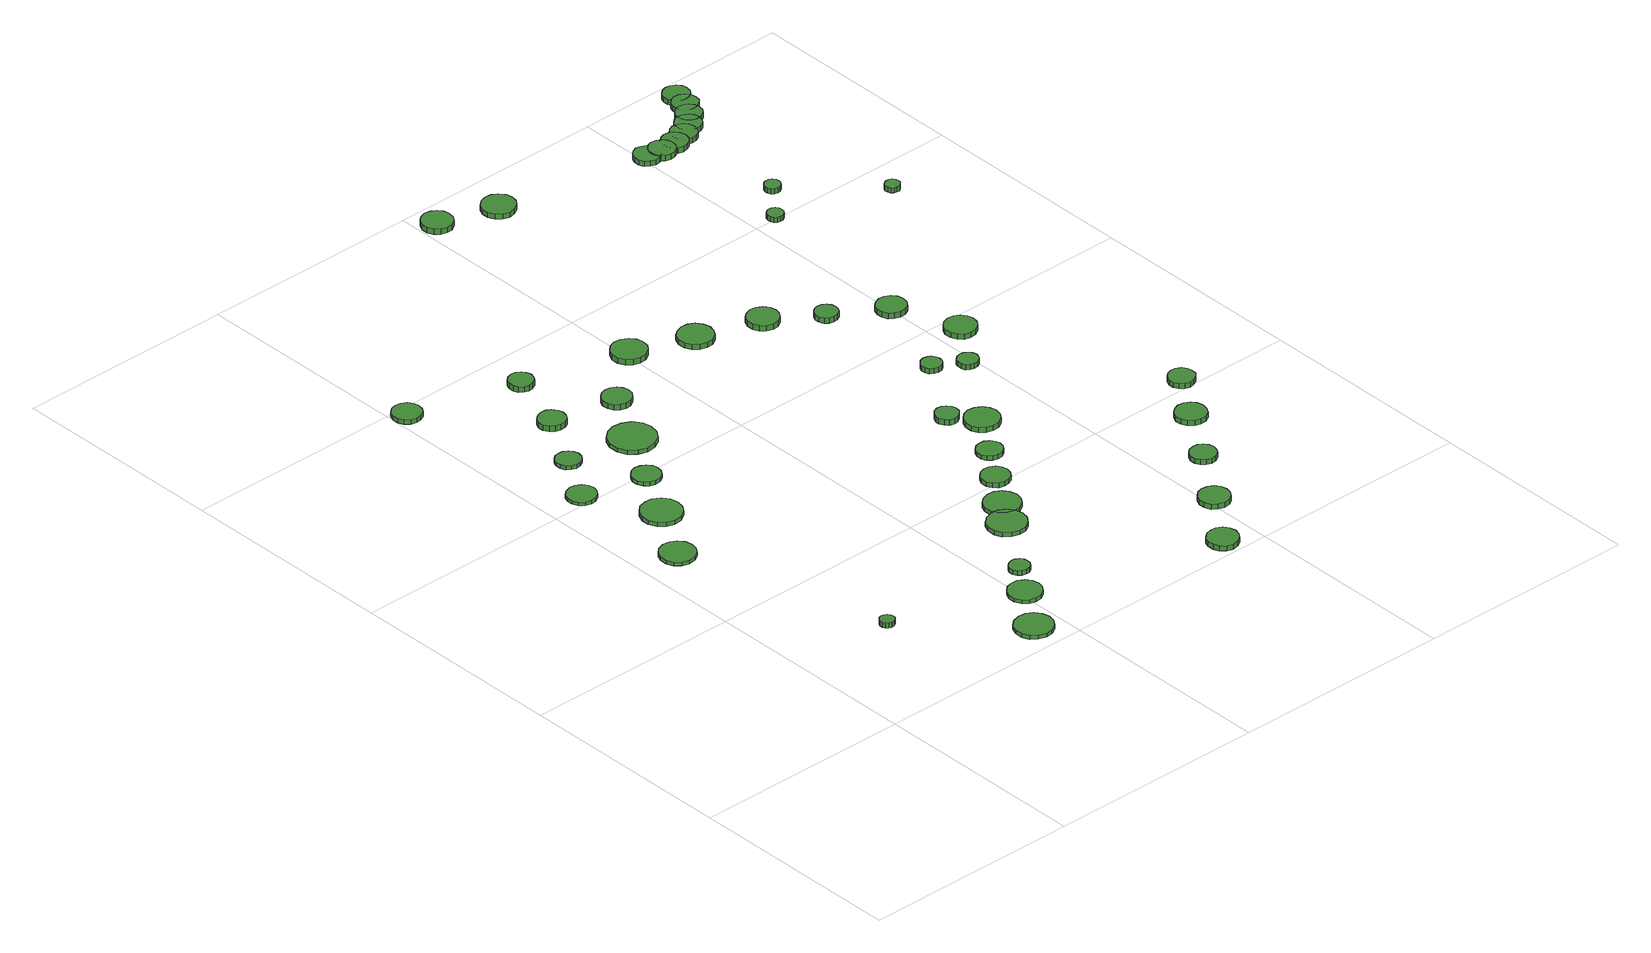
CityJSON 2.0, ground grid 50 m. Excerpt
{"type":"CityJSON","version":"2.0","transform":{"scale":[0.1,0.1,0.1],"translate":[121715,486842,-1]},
"CityObjects":{
"tree1":{"type":"SolitaryVegetationObject","geometry":[{"type":"MultiSurface","lod":"1","boundaries":[[[0,1,2,3,4,5,6,7,8,9,10,11,12,13,14]],[[15,16,17,18,19,20,21,22,23,24,25,26,27,28,29]],[[0,29,28,1]],[[1,28,27,2]],[[2,27,26,3]],[[3,26,25,4]],[[4,25,24,5]],[[5,24,23,6]],[[6,23,22,7]],[[7,22,21,8]],[[8,21,20,9]],[[9,20,19,10]],[[10,19,18,11]],[[11,18,17,12]],[[12,17,16,13]],[[13,16,15,14]],[[14,15,29,0]]]}]},
"tree2":{"type":"SolitaryVegetationObject","geometry":[{"type":"MultiSurface","lod":"1","boundaries":[[[30,31,32,33,34,35,36,37,38,39,40,41,42,43,44]],[[45,46,47,48,49,50,51,52,53,54,55,56,57,58,59]],[[30,59,58,31]],[[31,58,57,32]],[[32,57,56,33]],[[33,56,55,34]],[[34,55,54,35]],[[35,54,53,36]],[[36,53,52,37]],[[37,52,51,38]],[[38,51,50,39]],[[39,50,49,40]],[[40,49,48,41]],[[41,48,47,42]],[[42,47,46,43]],[[43,46,45,44]],[[44,45,59,30]]]}]},
"tree3":{"type":"SolitaryVegetationObject","geometry":[{"type":"MultiSurface","lod":"1","boundaries":[[[60,61,62,63,64,65,66,67,68,69,70,71,72,73,74]],[[75,76,77,78,79,80,81,82,83,84,85,86,87,88,89]],[[60,89,88,61]],[[61,88,87,62]],[[62,87,86,63]],[[63,86,85,64]],[[64,85,84,65]],[[65,84,83,66]],[[66,83,82,67]],[[67,82,81,68]],[[68,81,80,69]],[[69,80,79,70]],[[70,79,78,71]],[[71,78,77,72]],[[72,77,76,73]],[[73,76,75,74]],[[74,75,89,60]]]}]},
"tree4":{"type":"SolitaryVegetationObject","geometry":[{"type":"MultiSurface","lod":"1","boundaries":[[[90,91,92,93,94,95,96,97,98,99,100,101,102,103,104]],[[105,106,107,108,109,110,111,112,113,114,115,116,117,118,119]],[[90,119,118,91]],[[91,118,117,92]],[[92,117,116,93]],[[93,116,115,94]],[[94,115,114,95]],[[95,114,113,96]],[[96,113,112,97]],[[97,112,111,98]],[[98,111,110,99]],[[99,110,109,100]],[[100,109,108,101]],[[101,108,107,102]],[[102,107,106,103]],[[103,106,105,104]],[[104,105,119,90]]]}]},
"tree5":{"type":"SolitaryVegetationObject","geometry":[{"type":"MultiSurface","lod":"1","boundaries":[[[120,121,122,123,124,125,126,127,128,129,130,131,132,133,134]],[[135,136,137,138,139,140,141,142,143,144,145,146,147,148,149]],[[120,149,148,121]],[[121,148,147,122]],[[122,147,146,123]],[[123,146,145,124]],[[124,145,144,125]],[[125,144,143,126]],[[126,143,142,127]],[[127,142,141,128]],[[128,141,140,129]],[[129,140,139,130]],[[130,139,138,131]],[[131,138,137,132]],[[132,137,136,133]],[[133,136,135,134]],[[134,135,149,120]]]}]},
"tree6":{"type":"SolitaryVegetationObject","geometry":[{"type":"MultiSurface","lod":"1","boundaries":[[[150,151,152,153,154,155,156,157,158,159,160,161,162,163,164]],[[165,166,167,168,169,170,171,172,173,174,175,176,177,178,179]],[[150,179,178,151]],[[151,178,177,152]],[[152,177,176,153]],[[153,176,175,154]],[[154,175,174,155]],[[155,174,173,156]],[[156,173,172,157]],[[157,172,171,158]],[[158,171,170,159]],[[159,170,169,160]],[[160,169,168,161]],[[161,168,167,162]],[[162,167,166,163]],[[163,166,165,164]],[[164,165,179,150]]]}]},
"tree7":{"type":"SolitaryVegetationObject","geometry":[{"type":"MultiSurface","lod":"1","boundaries":[[[180,181,182,183,184,185,186,187,188,189,190,191,192,193,194]],[[195,196,197,198,199,200,201,202,203,204,205,206,207,208,209]],[[180,209,208,181]],[[181,208,207,182]],[[182,207,206,183]],[[183,206,205,184]],[[184,205,204,185]],[[185,204,203,186]],[[186,203,202,187]],[[187,202,201,188]],[[188,201,200,189]],[[189,200,199,190]],[[190,199,198,191]],[[191,198,197,192]],[[192,197,196,193]],[[193,196,195,194]],[[194,195,209,180]]]}]},
"tree8":{"type":"SolitaryVegetationObject","geometry":[{"type":"MultiSurface","lod":"1","boundaries":[[[210,211,212,213,214,215,216,217,218,219,220,221,222,223,224]],[[225,226,227,228,229,230,231,232,233,234,235,236,237,238,239]],[[210,239,238,211]],[[211,238,237,212]],[[212,237,236,213]],[[213,236,235,214]],[[214,235,234,215]],[[215,234,233,216]],[[216,233,232,217]],[[217,232,231,218]],[[218,231,230,219]],[[219,230,229,220]],[[220,229,228,221]],[[221,228,227,222]],[[222,227,226,223]],[[223,226,225,224]],[[224,225,239,210]]]}]},
"tree9":{"type":"SolitaryVegetationObject","geometry":[{"type":"MultiSurface","lod":"1","boundaries":[[[240,241,242,243,244,245,246,247,248,249,250,251,252,253,254]],[[255,256,257,258,259,260,261,262,263,264,265,266,267,268,269]],[[240,269,268,241]],[[241,268,267,242]],[[242,267,266,243]],[[243,266,265,244]],[[244,265,264,245]],[[245,264,263,246]],[[246,263,262,247]],[[247,262,261,248]],[[248,261,260,249]],[[249,260,259,250]],[[250,259,258,251]],[[251,258,257,252]],[[252,257,256,253]],[[253,256,255,254]],[[254,255,269,240]]]}]},
"tree10":{"type":"SolitaryVegetationObject","geometry":[{"type":"MultiSurface","lod":"1","boundaries":[[[270,271,272,273,274,275,276,277,278,279,280,281,282,283,284]],[[285,286,287,288,289,290,291,292,293,294,295,296,297,298,299]],[[270,299,298,271]],[[271,298,297,272]],[[272,297,296,273]],[[273,296,295,274]],[[274,295,294,275]],[[275,294,293,276]],[[276,293,292,277]],[[277,292,291,278]],[[278,291,290,279]],[[279,290,289,280]],[[280,289,288,281]],[[281,288,287,282]],[[282,287,286,283]],[[283,286,285,284]],[[284,285,299,270]]]}]},
"tree11":{"type":"SolitaryVegetationObject","geometry":[{"type":"MultiSurface","lod":"1","boundaries":[[[300,301,302,303,304,305,306,307,308,309,310,311,312,313,314]],[[315,316,317,318,319,320,321,322,323,324,325,326,327,328,329]],[[300,329,328,301]],[[301,328,327,302]],[[302,327,326,303]],[[303,326,325,304]],[[304,325,324,305]],[[305,324,323,306]],[[306,323,322,307]],[[307,322,321,308]],[[308,321,320,309]],[[309,320,319,310]],[[310,319,318,311]],[[311,318,317,312]],[[312,317,316,313]],[[313,316,315,314]],[[314,315,329,300]]]}]},
"tree12":{"type":"SolitaryVegetationObject","geometry":[{"type":"MultiSurface","lod":"1","boundaries":[[[330,331,332,333,334,335,336,337,338,339,340,341,342,343,344]],[[345,346,347,348,349,350,351,352,353,354,355,356,357,358,359]],[[330,359,358,331]],[[331,358,357,332]],[[332,357,356,333]],[[333,356,355,334]],[[334,355,354,335]],[[335,354,353,336]],[[336,353,352,337]],[[337,352,351,338]],[[338,351,350,339]],[[339,350,349,340]],[[340,349,348,341]],[[341,348,347,342]],[[342,347,346,343]],[[343,346,345,344]],[[344,345,359,330]]]}]},
"tree13":{"type":"SolitaryVegetationObject","geometry":[{"type":"MultiSurface","lod":"1","boundaries":[[[360,361,362,363,364,365,366,367,368,369,370,371,372,373,374]],[[375,376,377,378,379,380,381,382,383,384,385,386,387,388,389]],[[360,389,388,361]],[[361,388,387,362]],[[362,387,386,363]],[[363,386,385,364]],[[364,385,384,365]],[[365,384,383,366]],[[366,383,382,367]],[[367,382,381,368]],[[368,381,380,369]],[[369,380,379,370]],[[370,379,378,371]],[[371,378,377,372]],[[372,377,376,373]],[[373,376,375,374]],[[374,375,389,360]]]}]},
"tree14":{"type":"SolitaryVegetationObject","geometry":[{"type":"MultiSurface","lod":"1","boundaries":[[[390,391,392,393,394,395,396,397,398,399,400,401,402,403,404]],[[405,406,407,408,409,410,411,412,413,414,415,416,417,418,419]],[[390,419,418,391]],[[391,418,417,392]],[[392,417,416,393]],[[393,416,415,394]],[[394,415,414,395]],[[395,414,413,396]],[[396,413,412,397]],[[397,412,411,398]],[[398,411,410,399]],[[399,410,409,400]],[[400,409,408,401]],[[401,408,407,402]],[[402,407,406,403]],[[403,406,405,404]],[[404,405,419,390]]]}]},
"tree15":{"type":"SolitaryVegetationObject","geometry":[{"type":"MultiSurface","lod":"1","boundaries":[[[420,421,422,423,424,425,426,427,428,429,430,431,432,433,434]],[[435,436,437,438,439,440,441,442,443,444,445,446,447,448,449]],[[420,449,448,421]],[[421,448,447,422]],[[422,447,446,423]],[[423,446,445,424]],[[424,445,444,425]],[[425,444,443,426]],[[426,443,442,427]],[[427,442,441,428]],[[428,441,440,429]],[[429,440,439,430]],[[430,439,438,431]],[[431,438,437,432]],[[432,437,436,433]],[[433,436,435,434]],[[434,435,449,420]]]}]},
"tree16":{"type":"SolitaryVegetationObject","geometry":[{"type":"MultiSurface","lod":"1","boundaries":[[[450,451,452,453,454,455,456,457,458,459,460,461,462,463,464]],[[465,466,467,468,469,470,471,472,473,474,475,476,477,478,479]],[[450,479,478,451]],[[451,478,477,452]],[[452,477,476,453]],[[453,476,475,454]],[[454,475,474,455]],[[455,474,473,456]],[[456,473,472,457]],[[457,472,471,458]],[[458,471,470,459]],[[459,470,469,460]],[[460,469,468,461]],[[461,468,467,462]],[[462,467,466,463]],[[463,466,465,464]],[[464,465,479,450]]]}]},
"tree17":{"type":"SolitaryVegetationObject","geometry":[{"type":"MultiSurface","lod":"1","boundaries":[[[480,481,482,483,484,485,486,487,488,489,490,491,492,493,494]],[[495,496,497,498,499,500,501,502,503,504,505,506,507,508,509]],[[480,509,508,481]],[[481,508,507,482]],[[482,507,506,483]],[[483,506,505,484]],[[484,505,504,485]],[[485,504,503,486]],[[486,503,502,487]],[[487,502,501,488]],[[488,501,500,489]],[[489,500,499,490]],[[490,499,498,491]],[[491,498,497,492]],[[492,497,496,493]],[[493,496,495,494]],[[494,495,509,480]]]}]},
"tree18":{"type":"SolitaryVegetationObject","geometry":[{"type":"MultiSurface","lod":"1","boundaries":[[[510,511,512,513,514,515,516,517,518,519,520,521,522,523,524]],[[525,526,527,528,529,530,531,532,533,534,535,536,537,538,539]],[[510,539,538,511]],[[511,538,537,512]],[[512,537,536,513]],[[513,536,535,514]],[[514,535,534,515]],[[515,534,533,516]],[[516,533,532,517]],[[517,532,531,518]],[[518,531,530,519]],[[519,530,529,520]],[[520,529,528,521]],[[521,528,527,522]],[[522,527,526,523]],[[523,526,525,524]],[[524,525,539,510]]]}]},
"tree19":{"type":"SolitaryVegetationObject","geometry":[{"type":"MultiSurface","lod":"1","boundaries":[[[540,541,542,543,544,545,546,547,548,549,550,551,552,553,554]],[[555,556,557,558,559,560,561,562,563,564,565,566,567,568,569]],[[540,569,568,541]],[[541,568,567,542]],[[542,567,566,543]],[[543,566,565,544]],[[544,565,564,545]],[[545,564,563,546]],[[546,563,562,547]],[[547,562,561,548]],[[548,561,560,549]],[[549,560,559,550]],[[550,559,558,551]],[[551,558,557,552]],[[552,557,556,553]],[[553,556,555,554]],[[554,555,569,540]]]}]},
"tree20":{"type":"SolitaryVegetationObject","geometry":[{"type":"MultiSurface","lod":"1","boundaries":[[[570,571,572,573,574,575,576,577,578,579,580,581,582,583,584]],[[585,586,587,588,589,590,591,592,593,594,595,596,597,598,599]],[[570,599,598,571]],[[571,598,597,572]],[[572,597,596,573]],[[573,596,595,574]],[[574,595,594,575]],[[575,594,593,576]],[[576,593,592,577]],[[577,592,591,578]],[[578,591,590,579]],[[579,590,589,580]],[[580,589,588,581]],[[581,588,587,582]],[[582,587,586,583]],[[583,586,585,584]],[[584,585,599,570]]]}]},
"tree21":{"type":"SolitaryVegetationObject","geometry":[{"type":"MultiSurface","lod":"1","boundaries":[[[600,601,602,603,604,605,606,607,608,609,610,611,612,613,614]],[[615,616,617,618,619,620,621,622,623,624,625,626,627,628,629]],[[600,629,628,601]],[[601,628,627,602]],[[602,627,626,603]],[[603,626,625,604]],[[604,625,624,605]],[[605,624,623,606]],[[606,623,622,607]],[[607,622,621,608]],[[608,621,620,609]],[[609,620,619,610]],[[610,619,618,611]],[[611,618,617,612]],[[612,617,616,613]],[[613,616,615,614]],[[614,615,629,600]]]}]},
"tree22":{"type":"SolitaryVegetationObject","geometry":[{"type":"MultiSurface","lod":"1","boundaries":[[[630,631,632,633,634,635,636,637,638,639,640,641,642,643,644]],[[645,646,647,648,649,650,651,652,653,654,655,656,657,658,659]],[[630,659,658,631]],[[631,658,657,632]],[[632,657,656,633]],[[633,656,655,634]],[[634,655,654,635]],[[635,654,653,636]],[[636,653,652,637]],[[637,652,651,638]],[[638,651,650,639]],[[639,650,649,640]],[[640,649,648,641]],[[641,648,647,642]],[[642,647,646,643]],[[643,646,645,644]],[[644,645,659,630]]]}]},
"tree23":{"type":"SolitaryVegetationObject","geometry":[{"type":"MultiSurface","lod":"1","boundaries":[[[660,661,662,663,664,665,666,667,668,669,670,671,672,673,674]],[[675,676,677,678,679,680,681,682,683,684,685,686,687,688,689]],[[660,689,688,661]],[[661,688,687,662]],[[662,687,686,663]],[[663,686,685,664]],[[664,685,684,665]],[[665,684,683,666]],[[666,683,682,667]],[[667,682,681,668]],[[668,681,680,669]],[[669,680,679,670]],[[670,679,678,671]],[[671,678,677,672]],[[672,677,676,673]],[[673,676,675,674]],[[674,675,689,660]]]}]},
"tree24":{"type":"SolitaryVegetationObject","geometry":[{"type":"MultiSurface","lod":"1","boundaries":[[[690,691,692,693,694,695,696,697,698,699,700,701,702,703,704]],[[705,706,707,708,709,710,711,712,713,714,715,716,717,718,719]],[[690,719,718,691]],[[691,718,717,692]],[[692,717,716,693]],[[693,716,715,694]],[[694,715,714,695]],[[695,714,713,696]],[[696,713,712,697]],[[697,712,711,698]],[[698,711,710,699]],[[699,710,709,700]],[[700,709,708,701]],[[701,708,707,702]],[[702,707,706,703]],[[703,706,705,704]],[[704,705,719,690]]]}]},
"tree25":{"type":"SolitaryVegetationObject","geometry":[{"type":"MultiSurface","lod":"1","boundaries":[[[720,721,722,723,724,725,726,727,728,729,730,731,732,733,734]],[[735,736,737,738,739,740,741,742,743,744,745,746,747,748,749]],[[720,749,748,721]],[[721,748,747,722]],[[722,747,746,723]],[[723,746,745,724]],[[724,745,744,725]],[[725,744,743,726]],[[726,743,742,727]],[[727,742,741,728]],[[728,741,740,729]],[[729,740,739,730]],[[730,739,738,731]],[[731,738,737,732]],[[732,737,736,733]],[[733,736,735,734]],[[734,735,749,720]]]}]},
"tree26":{"type":"SolitaryVegetationObject","geometry":[{"type":"MultiSurface","lod":"1","boundaries":[[[750,751,752,753,754,755,756,757,758,759,760,761,762,763,764]],[[765,766,767,768,769,770,771,772,773,774,775,776,777,778,779]],[[750,779,778,751]],[[751,778,777,752]],[[752,777,776,753]],[[753,776,775,754]],[[754,775,774,755]],[[755,774,773,756]],[[756,773,772,757]],[[757,772,771,758]],[[758,771,770,759]],[[759,770,769,760]],[[760,769,768,761]],[[761,768,767,762]],[[762,767,766,763]],[[763,766,765,764]],[[764,765,779,750]]]}]},
"tree27":{"type":"SolitaryVegetationObject","geometry":[{"type":"MultiSurface","lod":"1","boundaries":[[[780,781,782,783,784,785,786,787,788,789,790,791,792,793,794]],[[795,796,797,798,799,800,801,802,803,804,805,806,807,808,809]],[[780,809,808,781]],[[781,808,807,782]],[[782,807,806,783]],[[783,806,805,784]],[[784,805,804,785]],[[785,804,803,786]],[[786,803,802,787]],[[787,802,801,788]],[[788,801,800,789]],[[789,800,799,790]],[[790,799,798,791]],[[791,798,797,792]],[[792,797,796,793]],[[793,796,795,794]],[[794,795,809,780]]]}]},
"tree28":{"type":"SolitaryVegetationObject","geometry":[{"type":"MultiSurface","lod":"1","boundaries":[[[810,811,812,813,814,815,816,817,818,819,820,821,822,823,824]],[[825,826,827,828,829,830,831,832,833,834,835,836,837,838,839]],[[810,839,838,811]],[[811,838,837,812]],[[812,837,836,813]],[[813,836,835,814]],[[814,835,834,815]],[[815,834,833,816]],[[816,833,832,817]],[[817,832,831,818]],[[818,831,830,819]],[[819,830,829,820]],[[820,829,828,821]],[[821,828,827,822]],[[822,827,826,823]],[[823,826,825,824]],[[824,825,839,810]]]}]},
"tree29":{"type":"SolitaryVegetationObject","geometry":[{"type":"MultiSurface","lod":"1","boundaries":[[[840,841,842,843,844,845,846,847,848,849,850,851,852,853,854]],[[855,856,857,858,859,860,861,862,863,864,865,866,867,868,869]],[[840,869,868,841]],[[841,868,867,842]],[[842,867,866,843]],[[843,866,865,844]],[[844,865,864,845]],[[845,864,863,846]],[[846,863,862,847]],[[847,862,861,848]],[[848,861,860,849]],[[849,860,859,850]],[[850,859,858,851]],[[851,858,857,852]],[[852,857,856,853]],[[853,856,855,854]],[[854,855,869,840]]]}]},
"tree30":{"type":"SolitaryVegetationObject","geometry":[{"type":"MultiSurface","lod":"1","boundaries":[[[870,871,872,873,874,875,876,877,878,879,880,881,882,883,884]],[[885,886,887,888,889,890,891,892,893,894,895,896,897,898,899]],[[870,899,898,871]],[[871,898,897,872]],[[872,897,896,873]],[[873,896,895,874]],[[874,895,894,875]],[[875,894,893,876]],[[876,893,892,877]],[[877,892,891,878]],[[878,891,890,879]],[[879,890,889,880]],[[880,889,888,881]],[[881,888,887,882]],[[882,887,886,883]],[[883,886,885,884]],[[884,885,899,870]]]}]},
"tree31":{"type":"SolitaryVegetationObject","geometry":[{"type":"MultiSurface","lod":"1","boundaries":[[[900,901,902,903,904,905,906,907,908,909,910,911,912,913,914]],[[915,916,917,918,919,920,921,922,923,924,925,926,927,928,929]],[[900,929,928,901]],[[901,928,927,902]],[[902,927,926,903]],[[903,926,925,904]],[[904,925,924,905]],[[905,924,923,906]],[[906,923,922,907]],[[907,922,921,908]],[[908,921,920,909]],[[909,920,919,910]],[[910,919,918,911]],[[911,918,917,912]],[[912,917,916,913]],[[913,916,915,914]],[[914,915,929,900]]]}]},
"tree32":{"type":"SolitaryVegetationObject","geometry":[{"type":"MultiSurface","lod":"1","boundaries":[[[930,931,932,933,934,935,936,937,938,939,940,941,942,943,944]],[[945,946,947,948,949,950,951,952,953,954,955,956,957,958,959]],[[930,959,958,931]],[[931,958,957,932]],[[932,957,956,933]],[[933,956,955,934]],[[934,955,954,935]],[[935,954,953,936]],[[936,953,952,937]],[[937,952,951,938]],[[938,951,950,939]],[[939,950,949,940]],[[940,949,948,941]],[[941,948,947,942]],[[942,947,946,943]],[[943,946,945,944]],[[944,945,959,930]]]}]},
"tree33":{"type":"SolitaryVegetationObject","geometry":[{"type":"MultiSurface","lod":"1","boundaries":[[[960,961,962,963,964,965,966,967,968,969,970,971,972,973,974]],[[975,976,977,978,979,980,981,982,983,984,985,986,987,988,989]],[[960,989,988,961]],[[961,988,987,962]],[[962,987,986,963]],[[963,986,985,964]],[[964,985,984,965]],[[965,984,983,966]],[[966,983,982,967]],[[967,982,981,968]],[[968,981,980,969]],[[969,980,979,970]],[[970,979,978,971]],[[971,978,977,972]],[[972,977,976,973]],[[973,976,975,974]],[[974,975,989,960]]]}]},
"tree34":{"type":"SolitaryVegetationObject","geometry":[{"type":"MultiSurface","lod":"1","boundaries":[[[990,991,992,993,994,995,996,997,998,999,1000,1001,1002,1003,1004]],[[1005,1006,1007,1008,1009,1010,1011,1012,1013,1014,1015,1016,1017,1018,1019]],[[990,1019,1018,991]],[[991,1018,1017,992]],[[992,1017,1016,993]],[[993,1016,1015,994]],[[994,1015,1014,995]],[[995,1014,1013,996]],[[996,1013,1012,997]],[[997,1012,1011,998]],[[998,1011,1010,999]],[[999,1010,1009,1000]],[[1000,1009,1008,1001]],[[1001,1008,1007,1002]],[[1002,1007,1006,1003]],[[1003,1006,1005,1004]],[[1004,1005,1019,990]]]}]},
"tree35":{"type":"SolitaryVegetationObject","geometry":[{"type":"MultiSurface","lod":"1","boundaries":[[[1020,1021,1022,1023,1024,1025,1026,1027,1028,1029,1030,1031,1032,1033,1034]],[[1035,1036,1037,1038,1039,1040,1041,1042,1043,1044,1045,1046,1047,1048,1049]],[[1020,1049,1048,1021]],[[1021,1048,1047,1022]],[[1022,1047,1046,1023]],[[1023,1046,1045,1024]],[[1024,1045,1044,1025]],[[1025,1044,1043,1026]],[[1026,1043,1042,1027]],[[1027,1042,1041,1028]],[[1028,1041,1040,1029]],[[1029,1040,1039,1030]],[[1030,1039,1038,1031]],[[1031,1038,1037,1032]],[[1032,1037,1036,1033]],[[1033,1036,1035,1034]],[[1034,1035,1049,1020]]]}]},
"tree36":{"type":"SolitaryVegetationObject","geometry":[{"type":"MultiSurface","lod":"1","boundaries":[[[1050,1051,1052,1053,1054,1055,1056,1057,1058,1059,1060,1061,1062,1063,1064]],[[1065,1066,1067,1068,1069,1070,1071,1072,1073,1074,1075,1076,1077,1078,1079]],[[1050,1079,1078,1051]],[[1051,1078,1077,1052]],[[1052,1077,1076,1053]],[[1053,1076,1075,1054]],[[1054,1075,1074,1055]],[[1055,1074,1073,1056]],[[1056,1073,1072,1057]],[[1057,1072,1071,1058]],[[1058,1071,1070,1059]],[[1059,1070,1069,1060]],[[1060,1069,1068,1061]],[[1061,1068,1067,1062]],[[1062,1067,1066,1063]],[[1063,1066,1065,1064]],[[1064,1065,1079,1050]]]}]},
"tree37":{"type":"SolitaryVegetationObject","geometry":[{"type":"MultiSurface","lod":"1","boundaries":[[[1080,1081,1082,1083,1084,1085,1086,1087,1088,1089,1090,1091,1092,1093,1094]],[[1095,1096,1097,1098,1099,1100,1101,1102,1103,1104,1105,1106,1107,1108,1109]],[[1080,1109,1108,1081]],[[1081,1108,1107,1082]],[[1082,1107,1106,1083]],[[1083,1106,1105,1084]],[[1084,1105,1104,1085]],[[1085,1104,1103,1086]],[[1086,1103,1102,1087]],[[1087,1102,1101,1088]],[[1088,1101,1100,1089]],[[1089,1100,1099,1090]],[[1090,1099,1098,1091]],[[1091,1098,1097,1092]],[[1092,1097,1096,1093]],[[1093,1096,1095,1094]],[[1094,1095,1109,1080]]]}]},
"tree38":{"type":"SolitaryVegetationObject","geometry":[{"type":"MultiSurface","lod":"1","boundaries":[[[1110,1111,1112,1113,1114,1115,1116,1117,1118,1119,1120,1121,1122,1123,1124]],[[1125,1126,1127,1128,1129,1130,1131,1132,1133,1134,1135,1136,1137,1138,1139]],[[1110,1139,1138,1111]],[[1111,1138,1137,1112]],[[1112,1137,1136,1113]],[[1113,1136,1135,1114]],[[1114,1135,1134,1115]],[[1115,1134,1133,1116]],[[1116,1133,1132,1117]],[[1117,1132,1131,1118]],[[1118,1131,1130,1119]],[[1119,1130,1129,1120]],[[1120,1129,1128,1121]],[[1121,1128,1127,1122]],[[1122,1127,1126,1123]],[[1123,1126,1125,1124]],[[1124,1125,1139,1110]]]}]},
"tree39":{"type":"SolitaryVegetationObject","geometry":[{"type":"MultiSurface","lod":"1","boundaries":[[[1140,1141,1142,1143,1144,1145,1146,1147,1148,1149,1150,1151,1152,1153,1154]],[[1155,1156,1157,1158,1159,1160,1161,1162,1163,1164,1165,1166,1167,1168,1169]],[[1140,1169,1168,1141]],[[1141,1168,1167,1142]],[[1142,1167,1166,1143]],[[1143,1166,1165,1144]],[[1144,1165,1164,1145]],[[1145,1164,1163,1146]],[[1146,1163,1162,1147]],[[1147,1162,1161,1148]],[[1148,1161,1160,1149]],[[1149,1160,1159,1150]],[[1150,1159,1158,1151]],[[1151,1158,1157,1152]],[[1152,1157,1156,1153]],[[1153,1156,1155,1154]],[[1154,1155,1169,1140]]]}]},
"tree40":{"type":"SolitaryVegetationObject","geometry":[{"type":"MultiSurface","lod":"1","boundaries":[[[1170,1171,1172,1173,1174,1175,1176,1177,1178,1179,1180,1181,1182,1183,1184]],[[1185,1186,1187,1188,1189,1190,1191,1192,1193,1194,1195,1196,1197,1198,1199]],[[1170,1199,1198,1171]],[[1171,1198,1197,1172]],[[1172,1197,1196,1173]],[[1173,1196,1195,1174]],[[1174,1195,1194,1175]],[[1175,1194,1193,1176]],[[1176,1193,1192,1177]],[[1177,1192,1191,1178]],[[1178,1191,1190,1179]],[[1179,1190,1189,1180]],[[1180,1189,1188,1181]],[[1181,1188,1187,1182]],[[1182,1187,1186,1183]],[[1183,1186,1185,1184]],[[1184,1185,1199,1170]]]}]},
"tree41":{"type":"SolitaryVegetationObject","geometry":[{"type":"MultiSurface","lod":"1","boundaries":[[[1200,1201,1202,1203,1204,1205,1206,1207,1208,1209,1210,1211,1212,1213,1214]],[[1215,1216,1217,1218,1219,1220,1221,1222,1223,1224,1225,1226,1227,1228,1229]],[[1200,1229,1228,1201]],[[1201,1228,1227,1202]],[[1202,1227,1226,1203]],[[1203,1226,1225,1204]],[[1204,1225,1224,1205]],[[1205,1224,1223,1206]],[[1206,1223,1222,1207]],[[1207,1222,1221,1208]],[[1208,1221,1220,1209]],[[1209,1220,1219,1210]],[[1210,1219,1218,1211]],[[1211,1218,1217,1212]],[[1212,1217,1216,1213]],[[1213,1216,1215,1214]],[[1214,1215,1229,1200]]]}]},
"tree42":{"type":"SolitaryVegetationObject","geometry":[{"type":"MultiSurface","lod":"1","boundaries":[[[1230,1231,1232,1233,1234,1235,1236,1237,1238,1239,1240,1241,1242,1243,1244]],[[1245,1246,1247,1248,1249,1250,1251,1252,1253,1254,1255,1256,1257,1258,1259]],[[1230,1259,1258,1231]],[[1231,1258,1257,1232]],[[1232,1257,1256,1233]],[[1233,1256,1255,1234]],[[1234,1255,1254,1235]],[[1235,1254,1253,1236]],[[1236,1253,1252,1237]],[[1237,1252,1251,1238]],[[1238,1251,1250,1239]],[[1239,1250,1249,1240]],[[1240,1249,1248,1241]],[[1241,1248,1247,1242]],[[1242,1247,1246,1243]],[[1243,1246,1245,1244]],[[1244,1245,1259,1230]]]}]},
"tree43":{"type":"SolitaryVegetationObject","geometry":[{"type":"MultiSurface","lod":"1","boundaries":[[[1260,1261,1262,1263,1264,1265,1266,1267,1268,1269,1270,1271,1272,1273,1274]],[[1275,1276,1277,1278,1279,1280,1281,1282,1283,1284,1285,1286,1287,1288,1289]],[[1260,1289,1288,1261]],[[1261,1288,1287,1262]],[[1262,1287,1286,1263]],[[1263,1286,1285,1264]],[[1264,1285,1284,1265]],[[1265,1284,1283,1266]],[[1266,1283,1282,1267]],[[1267,1282,1281,1268]],[[1268,1281,1280,1269]],[[1269,1280,1279,1270]],[[1270,1279,1278,1271]],[[1271,1278,1277,1272]],[[1272,1277,1276,1273]],[[1273,1276,1275,1274]],[[1274,1275,1289,1260]]]}]},
"tree44":{"type":"SolitaryVegetationObject","geometry":[{"type":"MultiSurface","lod":"1","boundaries":[[[1290,1291,1292,1293,1294,1295,1296,1297,1298,1299,1300,1301,1302,1303,1304]],[[1305,1306,1307,1308,1309,1310,1311,1312,1313,1314,1315,1316,1317,1318,1319]],[[1290,1319,1318,1291]],[[1291,1318,1317,1292]],[[1292,1317,1316,1293]],[[1293,1316,1315,1294]],[[1294,1315,1314,1295]],[[1295,1314,1313,1296]],[[1296,1313,1312,1297]],[[1297,1312,1311,1298]],[[1298,1311,1310,1299]],[[1299,1310,1309,1300]],[[1300,1309,1308,1301]],[[1301,1308,1307,1302]],[[1302,1307,1306,1303]],[[1303,1306,1305,1304]],[[1304,1305,1319,1290]]]}]},
"tree45":{"type":"SolitaryVegetationObject","geometry":[{"type":"MultiSurface","lod":"1","boundaries":[[[1320,1321,1322,1323,1324,1325,1326,1327,1328,1329,1330,1331,1332,1333,1334]],[[1335,1336,1337,1338,1339,1340,1341,1342,1343,1344,1345,1346,1347,1348,1349]],[[1320,1349,1348,1321]],[[1321,1348,1347,1322]],[[1322,1347,1346,1323]],[[1323,1346,1345,1324]],[[1324,1345,1344,1325]],[[1325,1344,1343,1326]],[[1326,1343,1342,1327]],[[1327,1342,1341,1328]],[[1328,1341,1340,1329]],[[1329,1340,1339,1330]],[[1330,1339,1338,1331]],[[1331,1338,1337,1332]],[[1332,1337,1336,1333]],[[1333,1336,1335,1334]],[[1334,1335,1349,1320]]]}]},
"tree46":{"type":"SolitaryVegetationObject","geometry":[{"type":"MultiSurface","lod":"1","boundaries":[[[1350,1351,1352,1353,1354,1355,1356,1357,1358,1359,1360,1361,1362,1363,1364]],[[1365,1366,1367,1368,1369,1370,1371,1372,1373,1374,1375,1376,1377,1378,1379]],[[1350,1379,1378,1351]],[[1351,1378,1377,1352]],[[1352,1377,1376,1353]],[[1353,1376,1375,1354]],[[1354,1375,1374,1355]],[[1355,1374,1373,1356]],[[1356,1373,1372,1357]],[[1357,1372,1371,1358]],[[1358,1371,1370,1359]],[[1359,1370,1369,1360]],[[1360,1369,1368,1361]],[[1361,1368,1367,1362]],[[1362,1367,1366,1363]],[[1363,1366,1365,1364]],[[1364,1365,1379,1350]]]}]}
},
"vertices":[
[245,272,21],[244,278,21],[240,284,21],[234,287,21],[227,288,21],[221,286,21],[216,281,21],[213,275,21],[213,269,21],[216,263,21],[221,258,21],[227,256,21],[234,257,21],[240,260,21],[244,265,21],[244,265,9],[240,260,9],[234,257,9],[227,256,9],[221,258,9],[216,263,9],[213,269,9],[213,275,9],[216,281,9],[221,286,9],[227,288,9],[234,287,9],[240,284,9],[244,278,9],[245,272,9],
[129,739,15],[126,755,15],[116,768,15],[102,776,15],[86,778,15],[70,773,15],[58,762,15],[52,747,15],[52,731,15],[58,716,15],[70,705,15],[86,700,15],[102,702,15],[116,710,15],[126,723,15],[126,723,7],[116,710,7],[102,702,7],[86,700,7],[70,705,7],[58,716,7],[52,731,7],[52,747,7],[58,762,7],[70,773,7],[86,778,7],[102,776,7],[116,768,7],[126,755,7],[129,739,7],
[123,1023,15],[120,1036,15],[112,1047,15],[100,1054,15],[87,1055,15],[74,1051,15],[64,1042,15],[59,1030,15],[59,1016,15],[64,1004,15],[74,995,15],[87,991,15],[100,992,15],[112,999,15],[120,1010,15],[120,1010,7],[112,999,7],[100,992,7],[87,991,7],[74,995,7],[64,1004,7],[59,1016,7],[59,1030,7],[64,1042,7],[74,1051,7],[87,1055,7],[100,1054,7],[112,1047,7],[120,1036,7],[123,1023,7],
[210,869,17],[206,887,17],[195,902,17],[179,912,17],[160,913,17],[142,908,17],[129,895,17],[121,878,17],[121,860,17],[129,842,17],[142,830,17],[160,824,17],[179,826,17],[195,835,17],[206,850,17],[206,850,7],[195,835,7],[179,826,7],[160,824,7],[142,830,7],[129,842,7],[121,860,7],[121,878,7],[129,895,7],[142,908,7],[160,913,7],[179,912,7],[195,902,7],[206,887,7],[210,869,7],
[480,67,15],[476,84,15],[466,98,15],[451,107,15],[434,108,15],[417,103,15],[404,92,15],[397,76,15],[397,58,15],[404,42,15],[417,31,15],[434,25,15],[451,27,15],[466,36,15],[476,50,15],[476,50,6],[466,36,6],[451,27,6],[434,25,6],[417,31,6],[404,42,6],[397,58,6],[397,76,6],[404,92,6],[417,103,6],[434,108,6],[451,107,6],[466,98,6],[476,84,6],[480,67,6],
[64,1475,16],[61,1488,16],[54,1499,16],[42,1505,16],[29,1507,16],[16,1503,16],[6,1494,16],[1,1482,16],[1,1468,16],[6,1456,16],[16,1447,16],[29,1443,16],[42,1445,16],[54,1451,16],[61,1462,16],[61,1462,6],[54,1451,6],[42,1445,6],[29,1443,6],[16,1447,6],[6,1456,6],[1,1468,6],[1,1482,6],[6,1494,6],[16,1503,6],[29,1507,6],[42,1505,6],[54,1499,6],[61,1488,6],[64,1475,6],
[184,1134,15],[181,1145,15],[174,1154,15],[164,1160,15],[153,1161,15],[142,1158,15],[133,1150,15],[129,1140,15],[129,1128,15],[133,1117,15],[142,1110,15],[153,1106,15],[164,1107,15],[174,1113,15],[181,1122,15],[181,1122,6],[174,1113,6],[164,1107,6],[153,1106,6],[142,1110,6],[133,1117,6],[129,1128,6],[129,1140,6],[133,1150,6],[142,1158,6],[153,1161,6],[164,1160,6],[174,1154,6],[181,1145,6],[184,1134,6],
[265,988,15],[263,1001,15],[255,1012,15],[244,1018,15],[231,1020,15],[218,1016,15],[209,1007,15],[203,995,15],[203,982,15],[209,970,15],[218,961,15],[231,957,15],[244,959,15],[255,965,15],[263,976,15],[263,976,6],[255,965,6],[244,959,6],[231,957,6],[218,961,6],[209,970,6],[203,982,6],[203,995,6],[209,1007,6],[218,1016,6],[231,1020,6],[244,1018,6],[255,1012,6],[263,1001,6],[265,988,6],
[545,170,15],[542,185,15],[533,197,15],[520,205,15],[504,206,15],[490,202,15],[479,192,15],[472,178,15],[472,162,15],[479,148,15],[490,138,15],[504,134,15],[520,135,15],[533,143,15],[542,155,15],[542,155,6],[533,143,6],[520,135,6],[504,134,6],[490,138,6],[479,148,6],[472,162,6],[472,178,6],[479,192,6],[490,202,6],[504,206,6],[520,205,6],[533,197,6],[542,185,6],[545,170,6],
[257,1259,19],[254,1271,19],[246,1282,19],[236,1288,19],[223,1289,19],[211,1285,19],[202,1277,19],[196,1265,19],[196,1253,19],[202,1241,19],[211,1233,19],[223,1229,19],[236,1230,19],[246,1236,19],[254,1247,19],[254,1247,6],[246,1236,6],[236,1230,6],[223,1229,6],[211,1233,6],[202,1241,6],[196,1253,6],[196,1265,6],[202,1277,6],[211,1285,6],[223,1289,6],[236,1288,6],[246,1282,6],[254,1271,6],[257,1259,6],
[581,242,17],[580,251,17],[574,258,17],[566,263,17],[557,264,17],[548,261,17],[541,255,17],[537,247,17],[537,237,17],[541,229,17],[548,223,17],[557,220,17],[566,221,17],[574,225,17],[580,233,17],[580,233,6],[574,225,6],[566,221,6],[557,220,6],[548,223,6],[541,229,6],[537,237,6],[537,247,6],[541,255,6],[548,261,6],[557,264,6],[566,263,6],[574,258,6],[580,251,6],[581,242,6],
[355,1106,16],[351,1127,16],[338,1145,16],[319,1155,16],[298,1158,16],[278,1151,16],[261,1137,16],[253,1117,16],[253,1095,16],[261,1075,16],[278,1061,16],[298,1054,16],[319,1057,16],[338,1067,16],[351,1085,16],[351,1085,6],[338,1067,6],[319,1057,6],[298,1054,6],[278,1061,6],[261,1075,6],[253,1095,6],[253,1117,6],[261,1137,6],[278,1151,6],[298,1158,6],[319,1155,6],[338,1145,6],[351,1127,6],[355,1106,6],
[299,1400,22],[296,1411,22],[290,1420,22],[280,1426,22],[269,1427,22],[258,1424,22],[249,1416,22],[245,1406,22],[245,1394,22],[249,1384,22],[258,1376,22],[269,1373,22],[280,1374,22],[290,1380,22],[296,1389,22],[296,1389,9],[290,1380,9],[280,1374,9],[269,1373,9],[258,1376,9],[249,1384,9],[245,1394,9],[245,1406,9],[249,1416,9],[258,1424,9],[269,1427,9],[280,1426,9],[290,1420,9],[296,1411,9],[299,1400,9],
[407,1229,20],[404,1242,20],[396,1253,20],[384,1260,20],[371,1261,20],[358,1257,20],[348,1248,20],[343,1236,20],[343,1222,20],[348,1210,20],[358,1201,20],[371,1197,20],[384,1198,20],[396,1205,20],[404,1216,20],[404,1216,7],[396,1205,7],[384,1198,7],[371,1197,7],[358,1201,7],[348,1210,7],[343,1222,7],[343,1236,7],[348,1248,7],[358,1257,7],[371,1261,7],[384,1260,7],[396,1253,7],[404,1242,7],[407,1229,7],
[691,376,16],[687,393,16],[676,408,16],[661,417,16],[644,418,16],[627,413,16],[613,401,16],[606,385,16],[606,367,16],[613,351,16],[627,339,16],[644,334,16],[661,335,16],[676,344,16],[687,359,16],[687,359,6],[676,344,6],[661,335,6],[644,334,6],[627,339,6],[613,351,6],[606,367,6],[606,385,6],[613,401,6],[627,413,6],[644,418,6],[661,417,6],[676,408,6],[687,393,6],[691,376,6],
[728,434,16],[724,450,16],[715,463,16],[700,472,16],[684,473,16],[668,468,16],[655,457,16],[649,442,16],[649,425,16],[655,410,16],[668,399,16],[684,394,16],[700,395,16],[715,404,16],[724,417,16],[724,417,6],[715,404,6],[700,395,6],[684,394,6],[668,399,6],[655,410,6],[649,425,6],[649,442,6],[655,457,6],[668,468,6],[684,473,6],[700,472,6],[715,463,6],[724,450,6],[728,434,6],
[774,513,17],[771,526,17],[764,536,17],[752,543,17],[740,544,17],[727,540,17],[718,532,17],[712,520,17],[712,507,17],[718,495,17],[727,486,17],[740,482,17],[752,484,17],[764,490,17],[771,501,17],[771,501,6],[764,490,6],[752,484,6],[740,482,6],[727,486,6],[718,495,6],[712,507,6],[712,520,6],[718,532,6],[727,540,6],[740,544,6],[752,543,6],[764,536,6],[771,526,6],[774,513,6],
[546,1338,19],[543,1354,19],[533,1367,19],[519,1375,19],[503,1377,19],[488,1372,19],[476,1361,19],[469,1346,19],[469,1330,19],[476,1315,19],[488,1305,19],[503,1300,19],[519,1301,19],[533,1309,19],[543,1322,19],[543,1322,6],[533,1309,6],[519,1301,6],[503,1300,6],[488,1305,6],[476,1315,6],[469,1330,6],[469,1346,6],[476,1361,6],[488,1372,6],[503,1377,6],[519,1375,6],[533,1367,6],[543,1354,6],[546,1338,6],
[959,40,19],[956,54,19],[948,66,19],[936,73,19],[921,74,19],[908,70,19],[897,60,19],[892,47,19],[892,33,19],[897,20,19],[908,11,19],[921,6,19],[936,8,19],[948,15,19],[956,27,19],[956,27,7],[948,15,7],[936,8,7],[921,6,7],[908,11,7],[897,20,7],[892,33,7],[892,47,7],[897,60,7],[908,70,7],[921,74,7],[936,73,7],[948,66,7],[956,54,7],[959,40,7],
[828,592,16],[825,603,16],[818,613,16],[808,619,16],[796,620,16],[785,617,16],[776,609,16],[771,598,16],[771,586,16],[776,575,16],[785,567,16],[796,564,16],[808,565,16],[818,571,16],[825,580,16],[825,580,6],[818,571,6],[808,565,6],[796,564,6],[785,567,6],[776,575,6],[771,586,6],[771,598,6],[776,609,6],[785,617,6],[796,620,6],[808,619,6],[818,613,6],[825,603,6],[828,592,6],
[683,1291,17],[679,1307,17],[670,1320,17],[656,1328,17],[640,1329,17],[624,1324,17],[612,1314,17],[606,1299,17],[606,1282,17],[612,1268,17],[624,1257,17],[640,1252,17],[656,1253,17],[670,1262,17],[679,1275,17],[679,1275,5],[670,1262,5],[656,1253,5],[640,1252,5],[624,1257,5],[612,1268,5],[606,1282,5],[606,1299,5],[612,1314,5],[624,1324,5],[640,1329,5],[656,1328,5],[670,1320,5],[679,1307,5],[683,1291,5],
[845,741,19],[843,751,19],[836,760,19],[827,765,19],[817,767,19],[806,763,19],[799,756,19],[794,746,19],[794,736,19],[799,726,19],[806,719,19],[817,715,19],[827,717,19],[836,722,19],[843,730,19],[843,730,6],[836,722,6],[827,717,6],[817,715,6],[806,719,6],[799,726,6],[794,736,6],[794,746,6],[799,756,6],[806,763,6],[817,767,6],[827,765,6],[836,760,6],[843,751,6],[845,741,6],
[1046,161,20],[1043,175,20],[1035,186,20],[1023,193,20],[1009,195,20],[995,191,20],[985,181,20],[979,168,20],[979,154,20],[985,141,20],[995,132,20],[1009,127,20],[1023,129,20],[1035,136,20],[1043,147,20],[1043,147,8],[1035,136,8],[1023,129,8],[1009,127,8],[995,132,8],[985,141,8],[979,154,8],[979,168,8],[985,181,8],[995,191,8],[1009,195,8],[1023,193,8],[1035,186,8],[1043,175,8],[1046,161,8],
[901,684,17],[898,699,17],[889,712,17],[875,720,17],[859,722,17],[844,717,17],[832,706,17],[826,692,17],[826,676,17],[832,662,17],[844,651,17],[859,646,17],[875,648,17],[889,656,17],[898,668,17],[898,668,5],[889,656,5],[875,648,5],[859,646,5],[844,651,5],[832,662,5],[826,676,5],[826,692,5],[832,706,5],[844,717,5],[859,722,5],[875,720,5],[889,712,5],[898,699,5],[901,684,5],
[569,1936,23],[566,1950,23],[558,1961,23],[546,1968,23],[532,1970,23],[518,1965,23],[508,1956,23],[502,1943,23],[502,1928,23],[508,1916,23],[518,1906,23],[532,1902,23],[546,1903,23],[558,1910,23],[566,1922,23],[566,1922,10],[558,1910,10],[546,1903,10],[532,1902,10],[518,1906,10],[508,1916,10],[502,1928,10],[502,1943,10],[508,1956,10],[518,1965,10],[532,1970,10],[546,1968,10],[558,1961,10],[566,1950,10],[569,1936,10],
[819,1245,19],[816,1259,19],[807,1271,19],[795,1278,19],[780,1280,19],[766,1275,19],[756,1266,19],[750,1252,19],[750,1238,19],[756,1225,19],[766,1215,19],[780,1210,19],[795,1212,19],[807,1219,19],[816,1231,19],[816,1231,6],[807,1219,6],[795,1212,6],[780,1210,6],[766,1215,6],[756,1225,6],[750,1238,6],[750,1252,6],[756,1266,6],[766,1275,6],[780,1280,6],[795,1278,6],[807,1271,6],[816,1259,6],[819,1245,6],
[939,892,22],[937,901,22],[932,909,22],[924,913,22],[914,915,22],[905,912,22],[898,905,22],[894,896,22],[894,887,22],[898,878,22],[905,872,22],[914,869,22],[924,870,22],[932,875,22],[937,882,22],[937,882,10],[932,875,10],[924,870,10],[914,869,10],[905,872,10],[898,878,10],[894,887,10],[894,896,10],[898,905,10],[905,912,10],[914,915,10],[924,913,10],[932,909,10],[937,901,10],[939,892,10],
[1130,291,20],[1127,302,20],[1120,312,20],[1110,318,20],[1098,319,20],[1086,316,20],[1078,308,20],[1073,297,20],[1073,285,20],[1078,274,20],[1086,266,20],[1098,262,20],[1110,263,20],[1120,269,20],[1127,279,20],[1127,279,8],[1120,269,8],[1110,263,8],[1098,262,8],[1086,266,8],[1078,274,8],[1073,285,8],[1073,297,8],[1078,308,8],[1086,316,8],[1098,319,8],[1110,318,8],[1120,312,8],[1127,302,8],[1130,291,8],
[702,1896,22],[699,1911,22],[689,1923,22],[676,1931,22],[661,1932,22],[647,1928,22],[635,1917,22],[629,1903,22],[629,1888,22],[635,1874,22],[647,1864,22],[661,1859,22],[676,1861,22],[689,1868,22],[699,1881,22],[699,1881,10],[689,1868,10],[676,1861,10],[661,1859,10],[647,1864,10],[635,1874,10],[629,1888,10],[629,1903,10],[635,1917,10],[647,1928,10],[661,1932,10],[676,1931,10],[689,1923,10],[699,1911,10],[702,1896,10],
[1004,854,21],[1002,864,21],[996,871,21],[988,876,21],[978,877,21],[969,874,21],[962,868,21],[959,859,21],[959,850,21],[962,841,21],[969,835,21],[978,832,21],[988,833,21],[996,838,21],[1002,845,21],[1002,845,9],[996,838,9],[988,833,9],[978,832,9],[969,835,9],[962,841,9],[959,850,9],[959,859,9],[962,868,9],[969,874,9],[978,877,9],[988,876,9],[996,871,9],[1002,864,9],[1004,854,9],
[912,1170,22],[910,1180,22],[904,1188,22],[895,1194,22],[884,1195,22],[874,1192,22],[867,1185,22],[862,1175,22],[862,1165,22],[867,1155,22],[874,1148,22],[884,1145,22],[895,1146,22],[904,1151,22],[910,1160,22],[910,1160,9],[904,1151,9],[895,1146,9],[884,1145,9],[874,1148,9],[867,1155,9],[862,1165,9],[862,1175,9],[867,1185,9],[874,1192,9],[884,1195,9],[895,1194,9],[904,1188,9],[910,1180,9],[912,1170,9],
[1215,415,20],[1212,429,20],[1204,440,20],[1191,447,20],[1177,449,20],[1164,444,20],[1153,435,20],[1147,422,20],[1147,408,20],[1153,395,20],[1164,385,20],[1177,381,20],[1191,382,20],[1204,389,20],[1212,401,20],[1212,401,8],[1204,389,8],[1191,382,8],[1177,381,8],[1164,385,8],[1153,395,8],[1147,408,8],[1147,422,8],[1153,435,8],[1164,444,8],[1177,449,8],[1191,447,8],[1204,440,8],[1212,429,8],[1215,415,8],
[1024,1092,29],[1021,1106,29],[1013,1117,29],[1001,1123,29],[988,1125,29],[975,1120,29],[965,1112,29],[960,1099,29],[960,1086,29],[965,1073,29],[975,1065,29],[988,1060,29],[1001,1062,29],[1013,1068,29],[1021,1079,29],[1021,1079,16],[1013,1068,16],[1001,1062,16],[988,1060,16],[975,1065,16],[965,1073,16],[960,1086,16],[960,1099,16],[965,1112,16],[975,1120,16],[988,1125,16],[1001,1123,16],[1013,1117,16],[1021,1106,16],[1024,1092,16],
[1082,949,26],[1079,963,26],[1070,975,26],[1058,982,26],[1043,983,26],[1029,979,26],[1019,969,26],[1013,956,26],[1013,941,26],[1019,928,26],[1029,918,26],[1043,914,26],[1058,915,26],[1070,923,26],[1079,934,26],[1079,934,14],[1070,923,14],[1058,915,14],[1043,914,14],[1029,918,14],[1019,928,14],[1013,941,14],[1013,956,14],[1019,969,14],[1029,979,14],[1043,983,14],[1058,982,14],[1070,975,14],[1079,963,14],[1082,949,14],
[1283,522,20],[1281,534,20],[1274,544,20],[1263,550,20],[1251,551,20],[1240,547,20],[1231,539,20],[1226,528,20],[1226,516,20],[1231,505,20],[1240,497,20],[1251,493,20],[1263,495,20],[1274,501,20],[1281,510,20],[1281,510,8],[1274,501,8],[1263,495,8],[1251,493,8],[1240,497,8],[1231,505,8],[1226,516,8],[1226,528,8],[1231,539,8],[1240,547,8],[1251,551,8],[1263,550,8],[1274,544,8],[1281,534,8],[1283,522,8],
[1069,1500,22],[1068,1508,22],[1063,1514,22],[1057,1518,22],[1049,1518,22],[1042,1516,22],[1037,1511,22],[1034,1504,22],[1034,1497,22],[1037,1490,22],[1042,1485,22],[1049,1483,22],[1057,1483,22],[1063,1487,22],[1068,1493,22],[1068,1493,10],[1063,1487,10],[1057,1483,10],[1049,1483,10],[1042,1485,10],[1037,1490,10],[1034,1497,10],[1034,1504,10],[1037,1511,10],[1042,1516,10],[1049,1518,10],[1057,1518,10],[1063,1514,10],[1068,1508,10],[1069,1500,10],
[1033,1828,24],[1031,1840,24],[1024,1849,24],[1013,1855,24],[1001,1857,24],[990,1853,24],[981,1845,24],[976,1834,24],[976,1822,24],[981,1811,24],[990,1803,24],[1001,1799,24],[1013,1800,24],[1024,1806,24],[1031,1816,24],[1031,1816,12],[1024,1806,12],[1013,1800,12],[1001,1799,12],[990,1803,12],[981,1811,12],[976,1822,12],[976,1834,12],[981,1845,12],[990,1853,12],[1001,1857,12],[1013,1855,12],[1024,1849,12],[1031,1840,12],[1033,1828,12],
[1067,1821,26],[1065,1833,26],[1058,1842,26],[1047,1848,26],[1035,1850,26],[1024,1846,26],[1015,1838,26],[1010,1827,26],[1010,1815,26],[1015,1804,26],[1024,1796,26],[1035,1792,26],[1047,1793,26],[1058,1799,26],[1065,1809,26],[1065,1809,13],[1058,1799,13],[1047,1793,13],[1035,1792,13],[1024,1796,13],[1015,1804,13],[1010,1815,13],[1010,1827,13],[1015,1838,13],[1024,1846,13],[1035,1850,13],[1047,1848,13],[1058,1842,13],[1065,1833,13],[1067,1821,13],
[1132,1578,24],[1131,1585,24],[1126,1591,24],[1120,1595,24],[1112,1596,24],[1105,1593,24],[1100,1588,24],[1097,1582,24],[1097,1574,24],[1100,1567,24],[1105,1562,24],[1112,1560,24],[1120,1561,24],[1126,1565,24],[1131,1571,24],[1131,1571,12],[1126,1565,12],[1120,1561,12],[1112,1560,12],[1105,1562,12],[1100,1567,12],[1097,1574,12],[1097,1582,12],[1100,1588,12],[1105,1593,12],[1112,1596,12],[1120,1595,12],[1126,1591,12],[1131,1585,12],[1132,1578,12],
[1105,1824,26],[1102,1836,26],[1095,1846,26],[1085,1852,26],[1073,1853,26],[1061,1849,26],[1052,1841,26],[1048,1830,26],[1048,1818,26],[1052,1807,26],[1061,1799,26],[1073,1795,26],[1085,1797,26],[1095,1802,26],[1102,1812,26],[1102,1812,13],[1095,1802,13],[1085,1797,13],[1073,1795,13],[1061,1799,13],[1052,1807,13],[1048,1818,13],[1048,1830,13],[1052,1841,13],[1061,1849,13],[1073,1853,13],[1085,1852,13],[1095,1846,13],[1102,1836,13],[1105,1824,13],
[1138,1835,26],[1136,1847,26],[1129,1857,26],[1118,1862,26],[1106,1864,26],[1095,1860,26],[1086,1852,26],[1081,1841,26],[1081,1829,26],[1086,1818,26],[1095,1810,26],[1106,1806,26],[1118,1807,26],[1129,1813,26],[1136,1823,26],[1136,1823,14],[1129,1813,14],[1118,1807,14],[1106,1806,14],[1095,1810,14],[1086,1818,14],[1081,1829,14],[1081,1841,14],[1086,1852,14],[1095,1860,14],[1106,1864,14],[1118,1862,14],[1129,1857,14],[1136,1847,14],[1138,1835,14],
[1290,1398,42],[1289,1404,42],[1285,1410,42],[1279,1413,42],[1272,1413,42],[1266,1412,42],[1261,1407,42],[1258,1401,42],[1258,1394,42],[1261,1388,42],[1266,1384,42],[1272,1382,42],[1279,1382,42],[1285,1386,42],[1289,1391,42],[1289,1391,30],[1285,1386,30],[1279,1382,30],[1272,1382,30],[1266,1384,30],[1261,1388,30],[1258,1394,30],[1258,1401,30],[1261,1407,30],[1266,1412,30],[1272,1413,30],[1279,1413,30],[1285,1410,30],[1289,1404,30],[1290,1398,30],
[1168,1854,26],[1166,1865,26],[1159,1875,26],[1148,1881,26],[1136,1882,26],[1125,1879,26],[1116,1871,26],[1111,1860,26],[1111,1848,26],[1116,1837,26],[1125,1829,26],[1136,1825,26],[1148,1826,26],[1159,1832,26],[1166,1842,26],[1166,1842,14],[1159,1832,14],[1148,1826,14],[1136,1825,14],[1125,1829,14],[1116,1837,14],[1111,1848,14],[1111,1860,14],[1116,1871,14],[1125,1879,14],[1136,1882,14],[1148,1881,14],[1159,1875,14],[1166,1865,14],[1168,1854,14],
[1193,1879,26],[1191,1891,26],[1184,1901,26],[1173,1907,26],[1161,1908,26],[1150,1904,26],[1141,1896,26],[1136,1885,26],[1136,1873,26],[1141,1862,26],[1150,1854,26],[1161,1850,26],[1173,1852,26],[1184,1858,26],[1191,1867,26],[1191,1867,14],[1184,1858,14],[1173,1852,14],[1161,1850,14],[1150,1854,14],[1141,1862,14],[1136,1873,14],[1136,1885,14],[1141,1896,14],[1150,1904,14],[1161,1908,14],[1173,1907,14],[1184,1901,14],[1191,1891,14],[1193,1879,14],
[1212,1911,26],[1210,1923,26],[1203,1933,26],[1192,1939,26],[1180,1940,26],[1169,1936,26],[1160,1928,26],[1155,1917,26],[1155,1905,26],[1160,1894,26],[1169,1886,26],[1180,1882,26],[1192,1884,26],[1203,1890,26],[1210,1899,26],[1210,1899,14],[1203,1890,14],[1192,1884,14],[1180,1882,14],[1169,1886,14],[1160,1894,14],[1155,1905,14],[1155,1917,14],[1160,1928,14],[1169,1936,14],[1180,1940,14],[1192,1939,14],[1203,1933,14],[1210,1923,14],[1212,1911,14],
[1221,1947,26],[1219,1959,26],[1212,1968,26],[1201,1974,26],[1189,1976,26],[1178,1972,26],[1169,1964,26],[1164,1953,26],[1164,1941,26],[1169,1930,26],[1178,1922,26],[1189,1918,26],[1201,1919,26],[1212,1925,26],[1219,1935,26],[1219,1935,14],[1212,1925,14],[1201,1919,14],[1189,1918,14],[1178,1922,14],[1169,1930,14],[1164,1941,14],[1164,1953,14],[1169,1964,14],[1178,1972,14],[1189,1976,14],[1201,1974,14],[1212,1968,14],[1219,1959,14],[1221,1947,14]
]}
